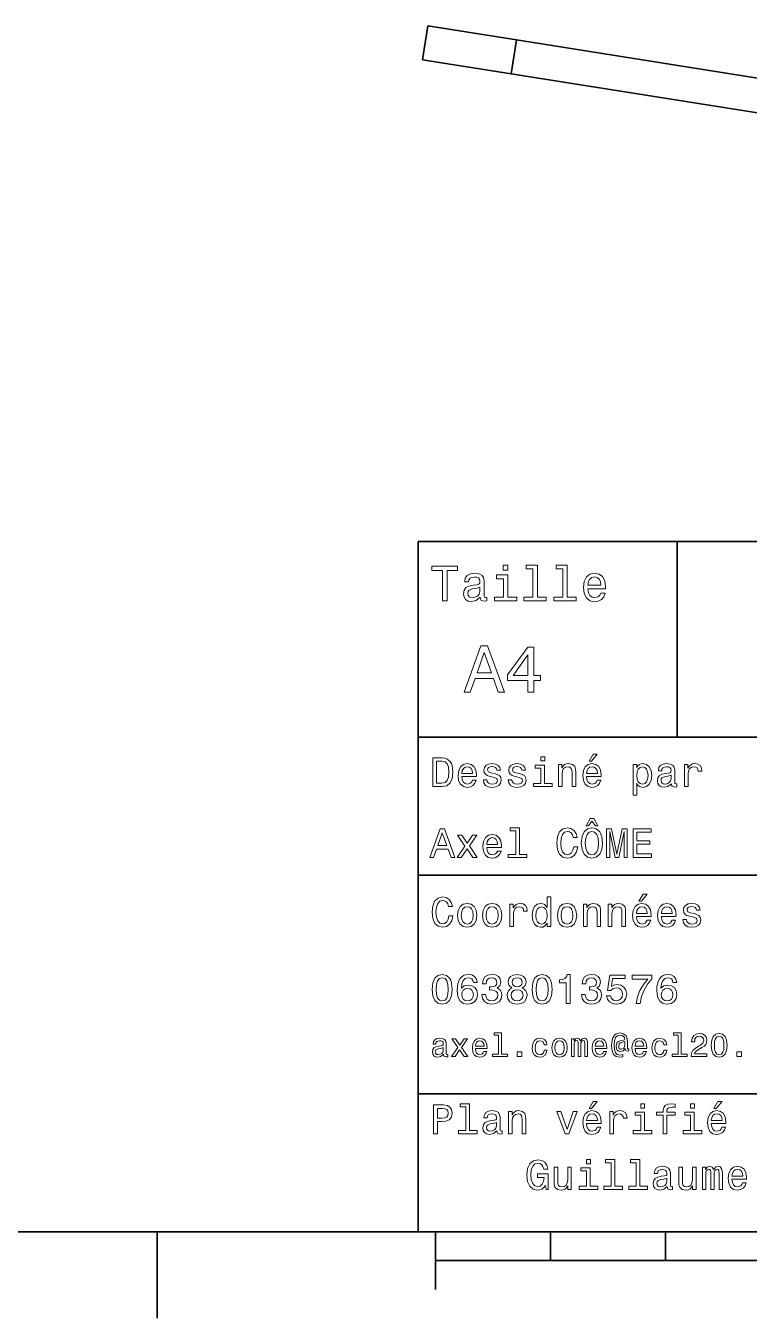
# Model space of a CAD drawing. Extents: x 0 to 297, y 0 to 210.
# Drawn here: x 62.9 to 125.8, y 2.5 to 114.8 of the extents above; entities that cross this region are included whole.
import ezdxf

# ---------------------------------------------------------------- set-up
doc = ezdxf.new("R2010")
doc.units = 0

msp = doc.modelspace()

# ---------------------------------------------------------------- linework, layer by layer
at = {"color": 7, "lineweight": 35, "ltscale": 0.075}
for p, q in [((97.839508, 114.797203), (97.370209, 111.834137)), ((105.542084, 113.577232), (105.072784, 110.614166))]:
    msp.add_line(p, q, dxfattribs=at)
at = {"color": 7, "lineweight": 35, "ltscale": 0.194965}
for p, q in [((97.839508, 114.797203), (105.542084, 113.577232)), ((97.370209, 111.834137), (105.072784, 110.614166))]:
    msp.add_line(p, q, dxfattribs=at)
at = {"color": 7, "lineweight": 35}
for p, q in [((105.542084, 113.577232), (235.55722, 92.984856)), ((105.072784, 110.614166), (235.087921, 90.02179)), ((97, 10), (97, 70)), ((97, 70), (287, 70)), ((97, 53), (162, 53)), ((97, 41), (162, 41)), ((97, 22), (162, 22)), ((10, 10), (287, 10)), ((97, 10), (287, 10)), ((98.5, 7.5), (198.5, 7.5))]:
    msp.add_line(p, q, dxfattribs=at)
at = {"color": 7, "lineweight": 35, "ltscale": 0.425}
msp.add_line((119.5, 53), (119.5, 70), dxfattribs=at)
at = {"color": 7, "lineweight": 35, "ltscale": 0.1875}
msp.add_line((74.300003, 10), (74.300003, 2.5), dxfattribs=at)
at = {"color": 7, "lineweight": 35, "ltscale": 0.125}
msp.add_line((98.5, 10), (98.5, 5), dxfattribs=at)
at = {"color": 7, "lineweight": 35, "ltscale": 0.0625}
for p, q in [((108.5, 10), (108.5, 7.5)), ((118.5, 10), (118.5, 7.5))]:
    msp.add_line(p, q, dxfattribs=at)
at = {"color": 7, "lineweight": 13}
for points in [[(99.102303, 64.837173), (99.5, 64.837173), (99.5, 67.47406), (100.407784, 67.47406), (100.407784, 67.837173), (98.190201, 67.837173), (98.190201, 67.47406), (99.102303, 67.47406)], [(104.786743, 67.940918), (104.384727, 67.940918), (104.384727, 67.508644), (104.786743, 67.508644)], [(106.969742, 67.621033), (106.969742, 65.157059), (106.187317, 65.157059), (106.187317, 64.837173), (108.128242, 64.837173), (108.128242, 65.157059), (107.350143, 65.157059), (107.350143, 67.940918), (106.373199, 67.940918), (106.373199, 67.621033)], [(109.572044, 67.621033), (109.572044, 65.157059), (108.789627, 65.157059), (108.789627, 64.837173), (110.730545, 64.837173), (110.730545, 65.157059), (109.952454, 65.157059), (109.952454, 67.940918), (108.975502, 67.940918), (108.975502, 67.621033)], [(102.387611, 65.139771), (102.387611, 65.126801), (102.409225, 64.979828), (102.47406, 64.876076), (102.746399, 64.793945), (102.958214, 64.828529), (102.958214, 65.122475), (102.867432, 65.109505), (102.746399, 65.165703), (102.724785, 65.338615), (102.724785, 66.540344), (102.672913, 66.84726), (102.521614, 67.0634), (102.257927, 67.193085), (101.886169, 67.240631), (101.523056, 67.188759), (101.255043, 67.041786), (101.086456, 66.812675), (101.030258, 66.510086), (101.030258, 66.484146), (101.371758, 66.484146), (101.402016, 66.665703), (101.497116, 66.795387), (101.65274, 66.873199), (101.873199, 66.903458), (102.085014, 66.881844), (102.236313, 66.817001), (102.327087, 66.704605), (102.357346, 66.548988), (102.340057, 66.367432), (102.270897, 66.276657), (102.097984, 66.233429), (101.773773, 66.198845), (101.402016, 66.121033), (101.138329, 65.982704), (100.982712, 65.766571), (100.935158, 65.446686), (100.978386, 65.161385), (101.112389, 64.949562), (101.328529, 64.815559), (101.626801, 64.768013), (102.028816, 64.858788)], [(104.773773, 65.157059), (104.773773, 67.080688), (103.796829, 67.080688), (103.796829, 66.756485), (104.393372, 66.756485), (104.393372, 65.157059), (103.615273, 65.157059), (103.615273, 64.837173), (105.560516, 64.837173), (105.560516, 65.157059)], [(111.750717, 65.887604), (113.272339, 65.887604), (113.276657, 66.064842), (113.207497, 66.561958), (113.017288, 66.933716), (112.714699, 67.158501), (112.312683, 67.240631), (111.919312, 67.154175), (111.616714, 66.912102), (111.422188, 66.51873), (111.353027, 66), (111.41787, 65.4683), (111.612396, 65.079247), (111.91066, 64.837173), (112.299713, 64.755043), (112.636887, 64.811234), (112.913544, 64.958214), (113.116714, 65.191643), (113.233429, 65.502876), (112.857346, 65.502876), (112.779541, 65.329971), (112.667145, 65.200287), (112.34726, 65.096542), (112.100868, 65.144089), (111.914986, 65.295387), (111.793945, 65.541786), (111.750717, 65.874634)], [(111.750717, 66.207489), (111.798271, 66.50576), (111.914986, 66.726219), (112.092216, 66.860229), (112.325653, 66.907776), (112.554756, 66.860229), (112.731987, 66.726219), (112.840057, 66.50576), (112.878967, 66.207489)], [(102.344383, 65.649857), (102.292511, 65.425072), (102.154182, 65.252159), (101.946686, 65.139771), (101.691643, 65.100861), (101.527374, 65.122475), (101.41066, 65.191643), (101.337173, 65.312675), (101.315559, 65.481262), (101.332855, 65.632561), (101.402016, 65.740631), (101.678673, 65.861671), (102.028816, 65.913544), (102.344383, 66.017288)], [(100.982712, 56.9049), (101.51297, 56.9049), (101.933716, 58.080692), (103.530258, 58.080692), (103.951012, 56.9049), (104.492798, 56.9049), (103.028816, 60.910664), (102.440926, 60.910664)], [(106.521614, 56.9049), (107.040344, 56.9049), (107.040344, 57.896255), (107.610954, 57.896255), (107.610954, 58.357349), (107.040344, 58.357349), (107.040344, 60.818443), (106.515854, 60.818443), (104.763687, 58.403458), (104.763687, 57.896255), (106.521614, 57.896255)], [(102.118156, 58.570606), (102.734871, 60.334293), (103.351585, 58.570606)], [(105.247841, 58.357349), (106.521614, 60.149857), (106.521614, 58.357349)], [(99.080688, 51.190563), (98.248558, 51.190563), (98.248558, 48.690563), (99.080688, 48.690563), (99.473343, 48.769814), (99.765129, 49.011169), (99.945244, 49.40382), (100.010086, 49.940563), (99.952446, 50.488113), (99.880402, 50.70425), (99.779541, 50.877163), (99.487755, 51.111313), (99.296829, 51.168949)], [(99.055473, 50.891571), (99.329254, 50.837536), (99.516571, 50.671829), (99.628242, 50.376442), (99.664268, 49.940563), (99.624641, 49.519093), (99.51297, 49.223705), (99.322044, 49.047192), (99.055473, 48.989555), (98.583572, 48.989555), (98.583572, 50.891571)], [(100.784584, 49.565922), (102.052597, 49.565922), (102.056198, 49.713619), (101.998558, 50.127884), (101.840057, 50.437683), (101.587898, 50.625), (101.252884, 50.693443), (100.925072, 50.621399), (100.672913, 50.41967), (100.510803, 50.091862), (100.453171, 49.659584), (100.507202, 49.216499), (100.669312, 48.892292), (100.91787, 48.690563), (101.242073, 48.62212), (101.523056, 48.668949), (101.753601, 48.791428), (101.922913, 48.98595), (102.020172, 49.245319), (101.706772, 49.245319), (101.64193, 49.101227), (101.548271, 48.993156), (101.2817, 48.9067), (101.07637, 48.946327), (100.921471, 49.072407), (100.820602, 49.27774), (100.784584, 49.555115)], [(103.623199, 49.818085), (103.317001, 49.890129), (103.090057, 49.972984), (103.014412, 50.142292), (103.036026, 50.261169), (103.111671, 50.347622), (103.234146, 50.401657), (103.41066, 50.423271), (103.579971, 50.401657), (103.713257, 50.336815), (103.799713, 50.239555), (103.835732, 50.109871), (104.145531, 50.109871), (104.145531, 50.117077), (104.091499, 50.351227), (103.943802, 50.534943), (103.713257, 50.650219), (103.41066, 50.693443), (103.104469, 50.650219), (102.881126, 50.531342), (102.740631, 50.354828), (102.697403, 50.131485), (102.729828, 49.915348), (102.830688, 49.76405), (102.996399, 49.655983), (103.237755, 49.580334), (103.590775, 49.493877), (103.806915, 49.40382), (103.864555, 49.331772), (103.886169, 49.223705), (103.853745, 49.09042), (103.767288, 48.989555), (103.626801, 48.924713), (103.439484, 48.903099), (103.241356, 48.924713), (103.09726, 49.000362), (103, 49.122841), (102.960373, 49.292149), (102.654175, 49.292149), (102.704613, 49.003963), (102.852303, 48.795029), (103.086456, 48.668949), (103.41066, 48.62212), (103.749283, 48.668949), (103.997841, 48.795029), (104.149139, 48.996758), (104.203171, 49.259727), (104.163544, 49.486671), (104.051872, 49.641571), (103.868156, 49.742435)], [(105.791786, 49.818085), (105.485588, 49.890129), (105.258644, 49.972984), (105.182999, 50.142292), (105.204613, 50.261169), (105.280258, 50.347622), (105.40274, 50.401657), (105.579254, 50.423271), (105.748558, 50.401657), (105.881844, 50.336815), (105.9683, 50.239555), (106.004326, 50.109871), (106.314117, 50.109871), (106.314117, 50.117077), (106.260086, 50.351227), (106.112396, 50.534943), (105.881844, 50.650219), (105.579254, 50.693443), (105.273056, 50.650219), (105.049713, 50.531342), (104.909225, 50.354828), (104.865997, 50.131485), (104.898415, 49.915348), (104.999283, 49.76405), (105.164986, 49.655983), (105.406342, 49.580334), (105.759369, 49.493877), (105.975502, 49.40382), (106.033142, 49.331772), (106.054756, 49.223705), (106.022339, 49.09042), (105.935883, 48.989555), (105.795387, 48.924713), (105.60807, 48.903099), (105.409943, 48.924713), (105.265854, 49.000362), (105.168587, 49.122841), (105.12896, 49.292149), (104.822769, 49.292149), (104.873199, 49.003963), (105.020897, 48.795029), (105.255043, 48.668949), (105.579254, 48.62212), (105.91787, 48.668949), (106.166428, 48.795029), (106.317726, 48.996758), (106.371758, 49.259727), (106.33213, 49.486671), (106.220459, 49.641571), (106.036743, 49.742435)], [(107.981987, 48.957134), (107.981987, 50.560158), (107.16787, 50.560158), (107.16787, 50.289986), (107.664986, 50.289986), (107.664986, 48.957134), (107.016571, 48.957134), (107.016571, 48.690563), (108.637611, 48.690563), (108.637611, 48.957134)], [(107.992798, 51.27702), (107.657784, 51.27702), (107.657784, 50.916786), (107.992798, 50.916786)], [(109.181557, 48.690563), (109.498558, 48.690563), (109.498558, 49.807278), (109.530983, 50.063042), (109.635445, 50.250362), (109.797546, 50.365635), (110.013687, 50.408863), (110.1866, 50.372841), (110.29467, 50.275578), (110.348701, 50.113472), (110.366714, 49.897335), (110.366714, 48.690563), (110.683716, 48.690563), (110.683716, 49.962177), (110.669312, 50.217941), (110.604469, 50.430477), (110.39193, 50.625), (110.060516, 50.693443), (109.876801, 50.668228), (109.721901, 50.599785), (109.588615, 50.484512), (109.484146, 50.329613), (109.484146, 50.625), (109.181557, 50.625)], [(111.627518, 49.565922), (112.895531, 49.565922), (112.899132, 49.713619), (112.841499, 50.127884), (112.682999, 50.437683), (112.430832, 50.625), (112.095825, 50.693443), (111.768013, 50.621399), (111.515854, 50.41967), (111.353745, 50.091862), (111.296112, 49.659584), (111.350143, 49.216499), (111.512245, 48.892292), (111.760803, 48.690563), (112.085014, 48.62212), (112.365997, 48.668949), (112.596542, 48.791428), (112.765854, 48.98595), (112.863113, 49.245319), (112.549713, 49.245319), (112.484871, 49.101227), (112.391212, 48.993156), (112.124641, 48.9067), (111.919312, 48.946327), (111.764412, 49.072407), (111.663544, 49.27774), (111.627518, 49.555115)], [(111.84726, 50.88797), (112.059799, 50.88797), (112.560516, 51.500362), (112.207489, 51.500362)], [(115.986313, 50.326012), (115.986313, 50.625), (115.669312, 50.625), (115.669312, 47.941284), (115.986313, 47.941284), (115.986313, 48.98595), (116.097984, 48.816643), (116.22406, 48.704971), (116.541069, 48.62212), (116.843658, 48.690563), (117.081413, 48.895893), (117.236313, 49.2201), (117.293945, 49.659584), (117.236313, 50.095463), (117.081413, 50.41967), (116.843658, 50.621399), (116.541069, 50.693443), (116.368156, 50.671829), (116.220459, 50.603386), (116.094383, 50.488113)], [(119.005043, 48.942726), (119.005043, 48.931919), (119.023056, 48.809441), (119.077087, 48.722984), (119.304031, 48.654541), (119.480545, 48.683357), (119.480545, 48.928314), (119.4049, 48.917507), (119.304031, 48.96434), (119.286026, 49.108429), (119.286026, 50.109871), (119.242798, 50.365635), (119.116714, 50.54575), (118.896973, 50.65382), (118.587173, 50.693443), (118.284584, 50.650219), (118.061241, 50.52774), (117.920746, 50.336815), (117.873917, 50.084656), (117.873917, 50.063042), (118.158501, 50.063042), (118.183716, 50.21434), (118.26297, 50.322407), (118.392654, 50.387249), (118.57637, 50.412464), (118.752884, 50.394455), (118.878967, 50.34042), (118.954613, 50.246758), (118.979828, 50.117077), (118.965416, 49.965778), (118.907784, 49.890129), (118.763687, 49.854107), (118.493515, 49.825291), (118.183716, 49.760448), (117.963974, 49.645176), (117.834297, 49.465057), (117.79467, 49.19849), (117.830688, 48.960735), (117.942368, 48.784222), (118.122482, 48.67255), (118.37104, 48.632927), (118.706055, 48.708576)], [(120.143372, 48.690563), (120.460373, 48.690563), (120.460373, 49.796471), (120.492798, 50.063042), (120.590057, 50.253963), (120.748558, 50.369236), (120.961098, 50.408863), (121.119598, 50.383648), (121.238472, 50.3116), (121.310516, 50.189121), (121.335739, 50.023415), (121.656342, 50.023415), (121.613113, 50.315205), (121.49424, 50.524136), (121.296112, 50.650219), (121.02594, 50.693443), (120.842224, 50.664627), (120.683716, 50.592579), (120.543228, 50.4701), (120.431557, 50.304398), (120.431557, 50.625), (120.143372, 50.625)], [(100.784584, 49.832493), (100.824211, 50.081055), (100.921471, 50.264771), (101.069168, 50.376442), (101.263687, 50.416069), (101.454613, 50.376442), (101.602303, 50.264771), (101.69236, 50.081055), (101.724785, 49.832493)], [(111.627518, 49.832493), (111.667145, 50.081055), (111.764412, 50.264771), (111.912102, 50.376442), (112.106628, 50.416069), (112.297546, 50.376442), (112.445244, 50.264771), (112.535301, 50.081055), (112.567726, 49.832493)], [(116.48703, 48.9067), (116.274498, 48.953533), (116.119598, 49.097622), (116.022339, 49.331772), (115.989914, 49.659584), (116.022339, 49.983791), (116.119598, 50.217941), (116.274498, 50.358429), (116.48703, 50.408863), (116.681557, 50.358429), (116.836456, 50.21434), (116.933716, 49.98019), (116.969742, 49.659584), (116.933716, 49.335377), (116.836456, 49.097622), (116.681557, 48.953533)], [(118.969025, 49.367798), (118.925797, 49.180477), (118.810516, 49.036385), (118.637611, 48.942726), (118.425072, 48.910305), (118.288185, 48.928314), (118.190926, 48.98595), (118.129684, 49.086815), (118.111671, 49.227306), (118.126083, 49.353386), (118.183716, 49.443443), (118.414268, 49.544312), (118.706055, 49.587536), (118.969025, 49.673992)], [(97.989197, 42.530979), (98.320602, 42.530979), (98.583572, 43.26585), (99.581413, 43.26585), (99.844383, 42.530979), (100.182999, 42.530979), (99.268013, 45.03458), (98.900574, 45.03458)], [(105.474785, 44.850864), (105.474785, 42.79755), (104.822769, 42.79755), (104.822769, 42.530979), (106.440201, 42.530979), (106.440201, 42.79755), (105.791786, 42.79755), (105.791786, 45.117435), (104.977669, 45.117435), (104.977669, 44.850864)], [(110.510803, 43.460373), (110.438759, 43.15778), (110.319885, 42.941643), (110.154175, 42.808357), (109.959656, 42.765129), (109.725502, 42.829971), (109.541786, 43.024494), (109.419312, 43.341499), (109.379684, 43.780979), (109.419312, 44.216858), (109.538185, 44.537464), (109.721901, 44.731987), (109.959656, 44.80043), (110.132568, 44.764408), (110.280258, 44.663544), (110.395531, 44.501442), (110.474785, 44.278099), (110.817001, 44.278099), (110.708931, 44.620316), (110.521614, 44.879681), (110.265854, 45.041786), (109.959656, 45.099422), (109.577812, 45.009365), (109.286026, 44.757202), (109.098701, 44.342937), (109.033859, 43.780979), (109.098701, 43.219021), (109.286026, 42.804756), (109.577812, 42.548992), (109.959656, 42.462536), (110.29467, 42.530979), (110.564842, 42.721901), (110.755768, 43.035301), (110.856628, 43.460373)], [(111.170029, 43.780979), (111.234871, 43.219021), (111.422188, 42.804756), (111.713974, 42.548992), (112.095825, 42.462536), (112.47406, 42.548992), (112.769455, 42.804756), (112.953171, 43.219021), (113.021614, 43.780979), (112.953171, 44.339336), (112.873917, 44.56628), (112.769455, 44.753601), (112.47406, 45.009365), (112.293945, 45.074207), (112.095825, 45.099422), (111.710373, 45.009365), (111.418587, 44.757202), (111.234871, 44.342937)], [(111.580688, 45.293949), (111.793228, 45.293949), (112.099426, 45.693802), (112.402016, 45.293949), (112.614555, 45.293949), (112.272331, 45.906338), (111.926514, 45.906338)], [(113.363831, 42.530979), (113.641212, 42.530979), (113.641212, 44.80043), (114.109512, 42.530979), (114.419312, 42.530979), (114.884003, 44.80043), (114.884003, 42.530979), (115.164986, 42.530979), (115.164986, 45.030979), (114.725502, 45.030979), (114.264404, 42.826366), (113.806915, 45.030979), (113.363831, 45.030979)], [(115.676514, 42.530979), (117.261528, 42.530979), (117.261528, 42.833572), (116.007927, 42.833572), (116.007927, 43.680115), (117.124641, 43.680115), (117.124641, 43.979107), (116.007927, 43.979107), (116.007927, 44.728386), (117.232712, 44.728386), (117.232712, 45.030979), (115.676514, 45.030979)], [(98.698845, 43.572044), (99.084297, 44.674351), (99.469742, 43.572044)], [(100.737755, 42.530979), (101.234871, 43.283859), (101.746399, 42.530979), (102.128242, 42.530979), (101.4366, 43.528816), (102.088615, 44.465416), (101.721184, 44.465416), (101.249283, 43.762966), (100.777374, 44.465416), (100.40274, 44.465416), (101.043945, 43.525215), (100.366714, 42.530979)], [(102.953171, 43.406338), (104.221184, 43.406338), (104.224785, 43.554035), (104.167145, 43.9683), (104.008644, 44.278099), (103.756485, 44.465416), (103.421471, 44.533859), (103.093658, 44.461815), (102.841499, 44.260086), (102.679398, 43.932278), (102.621758, 43.5), (102.675797, 43.056915), (102.837898, 42.732708), (103.086456, 42.530979), (103.41066, 42.462536), (103.691643, 42.509365), (103.922188, 42.631844), (104.091499, 42.826366), (104.188759, 43.085735), (103.875359, 43.085735), (103.810516, 42.941643), (103.716858, 42.833572), (103.450287, 42.747116), (103.244957, 42.786743), (103.090057, 42.912823), (102.989197, 43.118156), (102.953171, 43.395531)], [(102.953171, 43.672909), (102.992798, 43.921471), (103.090057, 44.105186), (103.237755, 44.216858), (103.432274, 44.256485), (103.623199, 44.216858), (103.770897, 44.105186), (103.860954, 43.921471), (103.893372, 43.672909)], [(111.515854, 43.780979), (111.555473, 44.216858), (111.674355, 44.537464), (111.85807, 44.731987), (112.095825, 44.80043), (112.329971, 44.731987), (112.513687, 44.533859), (112.632568, 44.213257), (112.675789, 43.780979), (112.632568, 43.3451), (112.513687, 43.024494), (112.329971, 42.829971), (112.095825, 42.765129), (111.85807, 42.829971), (111.674355, 43.024494), (111.555473, 43.341499)], [(116.184441, 38.728386), (116.396973, 38.728386), (116.897697, 39.340778), (116.54467, 39.340778)], [(99.66787, 37.460373), (99.595818, 37.15778), (99.476944, 36.941643), (99.311241, 36.808357), (99.116714, 36.765129), (98.882568, 36.829971), (98.698845, 37.024494), (98.57637, 37.341499), (98.536743, 37.780979), (98.57637, 38.216858), (98.695244, 38.537464), (98.87896, 38.731987), (99.116714, 38.80043), (99.289627, 38.764408), (99.437317, 38.663544), (99.552597, 38.501442), (99.631844, 38.278099), (99.97406, 38.278099), (99.865997, 38.620316), (99.678673, 38.879681), (99.422913, 39.041786), (99.116714, 39.099422), (98.734871, 39.009365), (98.443085, 38.757202), (98.25576, 38.342937), (98.190926, 37.780979), (98.25576, 37.219021), (98.443085, 36.804756), (98.734871, 36.548992), (99.116714, 36.462536), (99.451729, 36.530979), (99.721901, 36.721901), (99.912827, 37.035301), (100.013687, 37.460373)], [(100.413544, 37.496399), (100.471184, 37.056915), (100.636887, 36.732708), (100.899857, 36.530979), (101.252884, 36.462536), (101.602303, 36.530979), (101.865273, 36.729107), (102.030983, 37.053314), (102.092216, 37.496399), (102.030983, 37.935879), (101.865273, 38.263687), (101.602303, 38.461815), (101.252884, 38.533859), (100.899857, 38.461815), (100.636887, 38.260086), (100.471184, 37.935879)], [(100.737755, 37.5), (100.770172, 37.824207), (100.87104, 38.058357), (101.033142, 38.20245), (101.252884, 38.25288), (101.469017, 38.20245), (101.631126, 38.061958), (101.731987, 37.824207), (101.768013, 37.5), (101.731987, 37.172188), (101.631126, 36.934437), (101.469017, 36.790344), (101.252884, 36.743515), (101.033142, 36.790344), (100.87104, 36.934437), (100.770172, 37.172188)], [(102.58213, 37.496399), (102.639771, 37.056915), (102.805473, 36.732708), (103.068443, 36.530979), (103.421471, 36.462536), (103.770897, 36.530979), (104.033859, 36.729107), (104.19957, 37.053314), (104.260803, 37.496399), (104.19957, 37.935879), (104.033859, 38.263687), (103.770897, 38.461815), (103.421471, 38.533859), (103.068443, 38.461815), (102.805473, 38.260086), (102.639771, 37.935879)], [(102.906342, 37.5), (102.938759, 37.824207), (103.039627, 38.058357), (103.201729, 38.20245), (103.421471, 38.25288), (103.637611, 38.20245), (103.799713, 38.061958), (103.900574, 37.824207), (103.9366, 37.5), (103.900574, 37.172188), (103.799713, 36.934437), (103.637611, 36.790344), (103.421471, 36.743515), (103.201729, 36.790344), (103.039627, 36.934437), (102.938759, 37.172188)], [(104.963257, 36.530979), (105.280258, 36.530979), (105.280258, 37.636887), (105.312683, 37.903458), (105.409943, 38.094379), (105.568443, 38.209652), (105.780983, 38.249279), (105.939484, 38.224064), (106.058357, 38.152016), (106.130402, 38.029537), (106.155617, 37.863831), (106.476227, 37.863831), (106.432999, 38.155621), (106.314117, 38.364552), (106.115997, 38.490635), (105.845825, 38.533859), (105.662102, 38.505043), (105.503601, 38.432995), (105.363113, 38.310516), (105.251442, 38.144814), (105.251442, 38.465416), (104.963257, 38.465416)], [(108.201729, 36.829971), (108.201729, 36.530979), (108.51873, 36.530979), (108.51873, 39.117435), (108.20533, 39.117435), (108.20533, 38.170029), (107.963974, 38.443802), (107.816284, 38.508644), (107.646973, 38.533859), (107.340775, 38.461815), (107.103027, 38.260086), (106.948128, 37.935879), (106.894089, 37.5), (106.948128, 37.064121), (107.103027, 36.736309), (107.340775, 36.530979), (107.646973, 36.462536), (107.816284, 36.487751), (107.967575, 36.552593)], [(107.701012, 38.249279), (107.909943, 38.198845), (108.068443, 38.058357), (108.162102, 37.824207), (108.198128, 37.5), (108.162102, 37.172188), (108.068443, 36.938038), (107.909943, 36.793949), (107.701012, 36.747116), (107.502884, 36.793949), (107.351585, 36.938038), (107.250717, 37.175793), (107.2183, 37.5), (107.250717, 37.820606), (107.351585, 38.054756), (107.502884, 38.198845)], [(109.087898, 37.496399), (109.145531, 37.056915), (109.311241, 36.732708), (109.574203, 36.530979), (109.927231, 36.462536), (110.276657, 36.530979), (110.539627, 36.729107), (110.70533, 37.053314), (110.766571, 37.496399), (110.70533, 37.935879), (110.539627, 38.263687), (110.276657, 38.461815), (109.927231, 38.533859), (109.574203, 38.461815), (109.311241, 38.260086), (109.145531, 37.935879)], [(109.412102, 37.5), (109.444527, 37.824207), (109.545387, 38.058357), (109.707489, 38.20245), (109.927231, 38.25288), (110.143372, 38.20245), (110.305473, 38.061958), (110.406342, 37.824207), (110.44236, 37.5), (110.406342, 37.172188), (110.305473, 36.934437), (110.143372, 36.790344), (109.927231, 36.743515), (109.707489, 36.790344), (109.545387, 36.934437), (109.444527, 37.172188)], [(111.350143, 36.530979), (111.667145, 36.530979), (111.667145, 37.647694), (111.69957, 37.903458), (111.804031, 38.090778), (111.966141, 38.206051), (112.182274, 38.249279), (112.355186, 38.213257), (112.463257, 38.115993), (112.517288, 37.953888), (112.535301, 37.737751), (112.535301, 36.530979), (112.852303, 36.530979), (112.852303, 37.802593), (112.837898, 38.058357), (112.773056, 38.270893), (112.560516, 38.465416), (112.229103, 38.533859), (112.045387, 38.508644), (111.890488, 38.440201), (111.757202, 38.324928), (111.65274, 38.170029), (111.65274, 38.465416), (111.350143, 38.465416)], [(113.51873, 36.530979), (113.835732, 36.530979), (113.835732, 37.647694), (113.868156, 37.903458), (113.972626, 38.090778), (114.134727, 38.206051), (114.350861, 38.249279), (114.523773, 38.213257), (114.631844, 38.115993), (114.685883, 37.953888), (114.703888, 37.737751), (114.703888, 36.530979), (115.020889, 36.530979), (115.020889, 37.802593), (115.006485, 38.058357), (114.941643, 38.270893), (114.729111, 38.465416), (114.39769, 38.533859), (114.213974, 38.508644), (114.059082, 38.440201), (113.925789, 38.324928), (113.821327, 38.170029), (113.821327, 38.465416), (113.51873, 38.465416)], [(115.964699, 37.406338), (117.232712, 37.406338), (117.236313, 37.554035), (117.178673, 37.9683), (117.020172, 38.278099), (116.768013, 38.465416), (116.432999, 38.533859), (116.105186, 38.461815), (115.853027, 38.260086), (115.690918, 37.932278), (115.633286, 37.5), (115.687317, 37.056915), (115.849426, 36.732708), (116.097984, 36.530979), (116.422188, 36.462536), (116.703171, 36.509365), (116.933716, 36.631844), (117.103027, 36.826366), (117.200287, 37.085735), (116.886887, 37.085735), (116.822044, 36.941643), (116.728386, 36.833572), (116.461815, 36.747116), (116.256485, 36.786743), (116.101585, 36.912823), (116.000717, 37.118156), (115.964699, 37.395531)], [(115.964699, 37.672909), (116.004318, 37.921471), (116.101585, 38.105186), (116.249283, 38.216858), (116.443802, 38.256485), (116.634727, 38.216858), (116.782425, 38.105186), (116.872482, 37.921471), (116.9049, 37.672909)], [(118.133286, 37.406338), (119.401299, 37.406338), (119.4049, 37.554035), (119.34726, 37.9683), (119.188766, 38.278099), (118.9366, 38.465416), (118.601585, 38.533859), (118.273773, 38.461815), (118.021614, 38.260086), (117.859512, 37.932278), (117.801872, 37.5), (117.855911, 37.056915), (118.018013, 36.732708), (118.266571, 36.530979), (118.590775, 36.462536), (118.871758, 36.509365), (119.10231, 36.631844), (119.271614, 36.826366), (119.368881, 37.085735), (119.055481, 37.085735), (118.990631, 36.941643), (118.896973, 36.833572), (118.630402, 36.747116), (118.425072, 36.786743), (118.270172, 36.912823), (118.169312, 37.118156), (118.133286, 37.395531)], [(118.133286, 37.672909), (118.172913, 37.921471), (118.270172, 38.105186), (118.41787, 38.216858), (118.612396, 38.256485), (118.803314, 38.216858), (118.951012, 38.105186), (119.041069, 37.921471), (119.073486, 37.672909)], [(120.971901, 37.658501), (120.66571, 37.730545), (120.438766, 37.8134), (120.363113, 37.982708), (120.384727, 38.101585), (120.460373, 38.188038), (120.582855, 38.242073), (120.759369, 38.263687), (120.92868, 38.242073), (121.061966, 38.177231), (121.148415, 38.079971), (121.184441, 37.950287), (121.49424, 37.950287), (121.49424, 37.957493), (121.440201, 38.191643), (121.292511, 38.375359), (121.061966, 38.490635), (120.759369, 38.533859), (120.453171, 38.490635), (120.229828, 38.371758), (120.08934, 38.195244), (120.046112, 37.971901), (120.078529, 37.755764), (120.179398, 37.604465), (120.3451, 37.496399), (120.586456, 37.42075), (120.939484, 37.334293), (121.155624, 37.244236), (121.213257, 37.172188), (121.234871, 37.064121), (121.202454, 36.930836), (121.115997, 36.829971), (120.97551, 36.765129), (120.788185, 36.743515), (120.590057, 36.765129), (120.445969, 36.840778), (120.348709, 36.963257), (120.309082, 37.132565), (120.002884, 37.132565), (120.053314, 36.844379), (120.201012, 36.635445), (120.435158, 36.509365), (120.759369, 36.462536), (121.097984, 36.509365), (121.346542, 36.635445), (121.497841, 36.837173), (121.551872, 37.100143), (121.512253, 37.327087), (121.400574, 37.481987), (121.216858, 37.582851)], [(98.216141, 31.071325), (98.270172, 30.505762), (98.439484, 30.102304), (98.709656, 29.857347), (99.084297, 29.778097), (99.45533, 29.857347), (99.725502, 30.102304), (99.891212, 30.505762), (99.948845, 31.071325), (99.891212, 31.633286), (99.822769, 31.856628), (99.725502, 32.040344), (99.45533, 32.285301), (99.084297, 32.368156), (98.709656, 32.285301), (98.439484, 32.036743), (98.270172, 31.633286)], [(98.561958, 31.071325), (98.590775, 31.507204), (98.680832, 31.820604), (98.842941, 32.004322), (99.084297, 32.069164), (99.322044, 32.004322), (99.484146, 31.820604), (99.574211, 31.507204), (99.603027, 31.071325), (99.574211, 30.631844), (99.484146, 30.318443), (99.322044, 30.134726), (99.084297, 30.073486), (98.842941, 30.134726), (98.680832, 30.318443), (98.590775, 30.631844)], [(102.117432, 31.676512), (102.048988, 31.9683), (101.890488, 32.184437), (101.645531, 32.321323), (101.328529, 32.368156), (101.115997, 32.342937), (100.932274, 32.274494), (100.770172, 32.162823), (100.633286, 32.004322), (100.525215, 31.806194), (100.445969, 31.56484), (100.395531, 31.280258), (100.381126, 30.959654), (100.438759, 30.448126), (100.615273, 30.077089), (100.899857, 29.853746), (101.288902, 29.778097), (101.638329, 29.842939), (101.9049, 30.012247), (102.077812, 30.278818), (102.139046, 30.617435), (102.077812, 30.959654), (101.912102, 31.222622), (101.656342, 31.388329), (101.33934, 31.445965), (100.997116, 31.373919), (100.741356, 31.168587), (100.795387, 31.56484), (100.91066, 31.849422), (101.087173, 32.01873), (101.33213, 32.076366), (101.512245, 32.04755), (101.649132, 31.971901), (101.739197, 31.845821), (101.786026, 31.676512)], [(102.513687, 30.635447), (102.513687, 30.610229), (102.571327, 30.264408), (102.740631, 30.005043), (103.007202, 29.839336), (103.360229, 29.778097), (103.734871, 29.839336), (104.015854, 29.997837), (104.195969, 30.25), (104.260803, 30.574207), (104.231987, 30.786743), (104.15274, 30.959654), (104.023056, 31.092939), (103.850143, 31.190201), (104.084297, 31.384726), (104.167145, 31.694523), (104.113113, 31.975504), (103.958214, 32.188038), (103.706055, 32.321323), (103.360229, 32.368156), (103.036026, 32.310516), (102.78746, 32.152016), (102.625359, 31.899855), (102.571327, 31.56484), (102.571327, 31.539625), (102.89193, 31.539625), (102.920746, 31.770172), (103.014412, 31.935879), (103.165703, 32.036743), (103.378242, 32.072765), (103.565559, 32.043949), (103.702454, 31.9683), (103.785301, 31.845821), (103.817726, 31.680115), (103.785301, 31.503601), (103.698845, 31.384726), (103.547554, 31.312679), (103.342216, 31.291065), (103.201729, 31.294668), (103.201729, 31.010086), (103.378242, 31.01729), (103.605186, 30.984869), (103.774498, 30.898415), (103.875359, 30.757925), (103.911385, 30.574207), (103.871758, 30.365273), (103.767288, 30.210375), (103.601585, 30.113111), (103.381844, 30.08069), (103.1549, 30.116714), (102.989197, 30.224783), (102.884727, 30.397694), (102.8451, 30.635447)], [(105.143372, 31.197405), (104.959656, 31.09654), (104.833572, 30.956051), (104.754326, 30.779539), (104.729111, 30.567001), (104.786743, 30.246397), (104.952454, 29.997837), (105.222626, 29.839336), (105.590057, 29.778097), (105.953888, 29.839336), (106.22406, 29.997837), (106.389771, 30.246397), (106.451012, 30.567001), (106.422188, 30.779539), (106.346542, 30.956051), (106.216858, 31.09654), (106.036743, 31.197405), (106.180832, 31.283861), (106.2817, 31.402737), (106.342941, 31.546829), (106.364555, 31.723343), (106.306915, 31.979107), (106.155617, 32.184437), (105.91066, 32.317722), (105.590057, 32.368156), (105.265854, 32.317722), (105.020897, 32.184437), (104.865997, 31.979107), (104.811958, 31.723343), (104.829971, 31.546829), (104.891212, 31.402737)], [(105.154182, 31.694523), (105.182999, 31.853025), (105.269455, 31.975504), (105.406342, 32.051151), (105.590057, 32.079971), (105.770172, 32.051151), (105.907059, 31.975504), (105.993515, 31.853025), (106.02594, 31.694523), (105.993515, 31.532419), (105.907059, 31.40634), (105.770172, 31.323486), (105.590057, 31.298271), (105.406342, 31.327089), (105.269455, 31.40634), (105.182999, 31.532419)], [(106.890488, 31.071325), (106.944527, 30.505762), (107.113831, 30.102304), (107.384003, 29.857347), (107.758644, 29.778097), (108.129684, 29.857347), (108.399857, 30.102304), (108.565559, 30.505762), (108.623199, 31.071325), (108.565559, 31.633286), (108.497116, 31.856628), (108.399857, 32.040344), (108.129684, 32.285301), (107.758644, 32.368156), (107.384003, 32.285301), (107.113831, 32.036743), (106.944527, 31.633286)], [(107.236313, 31.071325), (107.265129, 31.507204), (107.355186, 31.820604), (107.517288, 32.004322), (107.758644, 32.069164), (107.996399, 32.004322), (108.158501, 31.820604), (108.248558, 31.507204), (108.277374, 31.071325), (108.248558, 30.631844), (108.158501, 30.318443), (107.996399, 30.134726), (107.758644, 30.073486), (107.517288, 30.134726), (107.355186, 30.318443), (107.265129, 30.631844)], [(109.862389, 29.850143), (110.190201, 29.850143), (110.190201, 32.368156), (109.945244, 32.368156), (109.880402, 32.148415), (109.750717, 32.000721), (109.552597, 31.914265), (109.278816, 31.885447), (109.278816, 31.629683), (109.862389, 31.629683)], [(111.188042, 30.635447), (111.188042, 30.610229), (111.245674, 30.264408), (111.414986, 30.005043), (111.681557, 29.839336), (112.034584, 29.778097), (112.409225, 29.839336), (112.690201, 29.997837), (112.870316, 30.25), (112.935158, 30.574207), (112.906342, 30.786743), (112.827087, 30.959654), (112.697403, 31.092939), (112.524498, 31.190201), (112.758644, 31.384726), (112.841499, 31.694523), (112.78746, 31.975504), (112.632568, 32.188038), (112.380402, 32.321323), (112.034584, 32.368156), (111.710373, 32.310516), (111.461815, 32.152016), (111.299713, 31.899855), (111.245674, 31.56484), (111.245674, 31.539625), (111.566284, 31.539625), (111.5951, 31.770172), (111.688759, 31.935879), (111.840057, 32.036743), (112.052597, 32.072765), (112.239914, 32.043949), (112.376801, 31.9683), (112.459656, 31.845821), (112.492073, 31.680115), (112.459656, 31.503601), (112.373199, 31.384726), (112.221901, 31.312679), (112.016571, 31.291065), (111.876083, 31.294668), (111.876083, 31.010086), (112.052597, 31.01729), (112.279541, 30.984869), (112.448845, 30.898415), (112.549713, 30.757925), (112.585732, 30.574207), (112.546112, 30.365273), (112.441643, 30.210375), (112.27594, 30.113111), (112.056198, 30.08069), (111.829254, 30.116714), (111.663544, 30.224783), (111.559074, 30.397694), (111.519455, 30.635447)], [(113.371033, 30.502161), (113.450287, 30.206772), (113.626801, 29.976225), (113.886169, 29.832132), (114.217575, 29.778097), (114.581413, 29.842939), (114.865997, 30.019451), (115.046112, 30.300432), (115.114555, 30.660662), (115.053314, 30.995676), (114.880402, 31.258644), (114.610229, 31.427954), (114.260803, 31.489193), (113.990631, 31.445965), (113.7817, 31.327089), (113.882568, 32.000721), (114.977661, 32.000721), (114.977661, 32.296108), (113.641212, 32.296108), (113.443085, 30.970461), (113.73127, 30.970461), (113.940201, 31.139769), (114.206772, 31.201008), (114.437317, 31.161383), (114.613831, 31.046108), (114.725502, 30.869596), (114.765129, 30.642651), (114.725502, 30.415705), (114.610229, 30.239193), (114.433716, 30.127522), (114.206772, 30.087896), (114.015854, 30.113111), (113.868156, 30.195965), (113.760086, 30.325647), (113.706055, 30.502161)], [(115.932281, 29.850143), (116.296112, 29.850143), (116.414986, 30.444523), (116.623917, 30.999279), (116.919312, 31.514408), (117.304756, 31.997118), (117.304756, 32.296108), (115.590057, 32.296108), (115.590057, 31.9683), (116.958939, 31.9683), (116.562683, 31.481987), (116.263687, 30.974062), (116.054756, 30.433718)], [(119.466141, 31.676512), (119.397697, 31.9683), (119.239197, 32.184437), (118.99424, 32.321323), (118.677231, 32.368156), (118.464699, 32.342937), (118.280983, 32.274494), (118.118881, 32.162823), (117.981987, 32.004322), (117.873917, 31.806194), (117.79467, 31.56484), (117.74424, 31.280258), (117.729828, 30.959654), (117.78746, 30.448126), (117.963974, 30.077089), (118.248558, 29.853746), (118.637611, 29.778097), (118.98703, 29.842939), (119.253601, 30.012247), (119.426514, 30.278818), (119.487755, 30.617435), (119.426514, 30.959654), (119.260803, 31.222622), (119.005043, 31.388329), (118.688042, 31.445965), (118.345825, 31.373919), (118.090057, 31.168587), (118.144089, 31.56484), (118.259369, 31.849422), (118.435883, 32.01873), (118.680832, 32.076366), (118.860954, 32.04755), (118.997841, 31.971901), (119.087898, 31.845821), (119.134727, 31.676512)], [(101.789627, 30.613832), (101.75, 30.386887), (101.649132, 30.213976), (101.48703, 30.098703), (101.285301, 30.062679), (101.072769, 30.098703), (100.91066, 30.210375), (100.806198, 30.383286), (100.773773, 30.610229), (100.809799, 30.833572), (100.91066, 31.002882), (101.07637, 31.11095), (101.299713, 31.150576), (101.49424, 31.11095), (101.649132, 31.006483), (101.75, 30.837175)], [(105.074928, 30.574207), (105.107346, 30.765129), (105.211815, 30.909222), (105.373917, 31.002882), (105.590057, 31.035301), (105.802597, 31.002882), (105.964699, 30.909222), (106.069168, 30.765129), (106.105186, 30.574207), (106.069168, 30.368876), (105.964699, 30.213976), (105.802597, 30.113111), (105.590057, 30.08069), (105.373917, 30.113111), (105.211815, 30.213976), (105.107346, 30.368876)], [(119.138329, 30.613832), (119.098701, 30.386887), (118.997841, 30.213976), (118.835739, 30.098703), (118.634003, 30.062679), (118.421471, 30.098703), (118.259369, 30.210375), (118.1549, 30.383286), (118.122482, 30.610229), (118.158501, 30.833572), (118.259369, 31.002882), (118.425072, 31.11095), (118.648415, 31.150576), (118.842941, 31.11095), (118.997841, 31.006483), (119.098701, 30.837175)], [(103.979828, 27.080692), (103.979828, 25.438042), (103.458214, 25.438042), (103.458214, 25.224785), (104.752159, 25.224785), (104.752159, 25.438042), (104.233429, 25.438042), (104.233429, 27.293949), (103.58213, 27.293949), (103.58213, 27.080692)], [(115.299713, 25.734871), (115.299713, 25.902018), (115.253601, 25.893373), (115.198845, 25.913546), (115.181557, 25.974064), (115.181557, 26.446688), (115.158501, 26.780981), (115.066284, 27.02882), (114.850143, 27.213257), (114.547546, 27.279539), (114.371758, 27.262249), (114.221901, 27.210375), (114.092216, 27.12392), (113.988472, 27.002882), (113.907776, 26.850145), (113.850143, 26.662825), (113.815559, 26.438042), (113.804031, 26.184439), (113.844376, 25.737753), (113.97406, 25.42075), (114.190201, 25.230549), (114.498558, 25.170031), (114.780975, 25.216139), (114.780975, 25.406342), (114.533142, 25.360231), (114.293945, 25.409224), (114.135445, 25.567724), (114.048988, 25.835735), (114.023056, 26.224785), (114.051872, 26.605188), (114.149857, 26.876081), (114.308357, 27.040346), (114.538902, 27.095102), (114.714699, 27.063402), (114.844376, 26.988474), (114.925072, 26.876081), (114.953888, 26.746399), (114.922188, 26.682999), (114.835732, 26.654179), (114.553314, 26.610952), (114.39769, 26.547552), (114.285301, 26.449568), (114.219017, 26.314121), (114.198845, 26.135448), (114.224785, 25.942364), (114.296829, 25.798271), (114.414986, 25.708935), (114.570602, 25.680117), (114.798271, 25.740635), (114.991356, 25.930836), (114.991356, 25.913546), (115.03746, 25.760807), (115.195969, 25.714699)], [(119.593658, 27.080692), (119.593658, 25.438042), (119.072044, 25.438042), (119.072044, 25.224785), (120.365997, 25.224785), (120.365997, 25.438042), (119.84726, 25.438042), (119.84726, 27.293949), (119.195969, 27.293949), (119.195969, 27.080692)], [(120.717575, 25.224785), (122.092216, 25.224785), (122.092216, 25.472624), (121.005768, 25.472624), (121.066284, 25.60807), (121.170029, 25.720463), (121.489914, 25.925074), (121.659943, 26.011528), (121.850143, 26.135448), (121.985588, 26.279539), (122.0634, 26.449568), (122.092216, 26.642653), (122.043228, 26.884727), (121.907784, 27.074928), (121.700287, 27.195967), (121.432274, 27.239193), (121.155624, 27.190203), (120.945244, 27.054756), (120.809799, 26.838617), (120.763687, 26.553314), (120.763687, 26.51297), (121.02594, 26.51297), (121.02594, 26.536024), (121.051872, 26.731989), (121.129684, 26.876081), (121.253601, 26.9683), (121.41787, 27), (121.585014, 26.971182), (121.708931, 26.899136), (121.789627, 26.786745), (121.818443, 26.645535), (121.798271, 26.51297), (121.743515, 26.400578), (121.651299, 26.302595), (121.524498, 26.216139), (121.354469, 26.12392), (121.072044, 25.945246), (120.873199, 25.755045), (120.755043, 25.524496), (120.717575, 25.233431)], [(122.461098, 26.201731), (122.504326, 25.749281), (122.639771, 25.426514), (122.855911, 25.230549), (123.155624, 25.167149), (123.452454, 25.230549), (123.668587, 25.426514), (123.801155, 25.749281), (123.84726, 26.201731), (123.801155, 26.651299), (123.746399, 26.829971), (123.668587, 26.976946), (123.452454, 27.172913), (123.155624, 27.239193), (122.855911, 27.172913), (122.639771, 26.974064), (122.504326, 26.651299)], [(122.737755, 26.201731), (122.760803, 26.550434), (122.832855, 26.801153), (122.96254, 26.948128), (123.155624, 27), (123.345825, 26.948128), (123.47551, 26.801153), (123.547546, 26.550434), (123.570602, 26.201731), (123.547546, 25.850145), (123.47551, 25.599424), (123.345825, 25.45245), (123.155624, 25.40346), (122.96254, 25.45245), (122.832855, 25.599424), (122.760803, 25.850145)], [(99.190201, 25.426514), (99.190201, 25.417868), (99.204613, 25.319885), (99.247841, 25.250721), (99.429398, 25.195967), (99.570602, 25.219021), (99.570602, 25.414986), (99.510086, 25.406342), (99.429398, 25.443806), (99.414986, 25.559078), (99.414986, 26.360231), (99.380402, 26.564842), (99.279541, 26.708935), (99.103745, 26.795389), (98.855911, 26.827091), (98.613831, 26.792507), (98.435158, 26.694525), (98.322769, 26.541788), (98.285301, 26.340059), (98.285301, 26.322767), (98.51297, 26.322767), (98.533142, 26.443806), (98.596542, 26.53026), (98.700287, 26.582134), (98.84726, 26.602306), (98.988472, 26.587896), (99.08934, 26.54467), (99.149857, 26.469742), (99.170029, 26.365995), (99.158501, 26.244957), (99.112389, 26.184439), (98.997116, 26.155621), (98.780983, 26.132566), (98.533142, 26.080692), (98.357346, 25.988474), (98.253601, 25.844381), (98.221901, 25.631124), (98.250717, 25.440924), (98.340057, 25.299713), (98.484146, 25.210375), (98.682999, 25.178675), (98.951012, 25.239195)], [(99.161385, 25.766571), (99.126801, 25.616716), (99.034584, 25.501442), (98.896255, 25.426514), (98.726227, 25.400578), (98.616714, 25.414986), (98.538902, 25.461096), (98.489914, 25.541788), (98.475502, 25.654181), (98.48703, 25.755045), (98.533142, 25.827091), (98.717583, 25.907782), (98.951012, 25.942364), (99.161385, 26.011528)], [(100.190201, 25.224785), (100.587898, 25.827091), (100.997116, 25.224785), (101.302597, 25.224785), (100.749283, 26.023056), (101.270897, 26.772335), (100.976944, 26.772335), (100.599426, 26.210375), (100.221901, 26.772335), (99.922188, 26.772335), (100.435158, 26.020174), (99.893372, 25.224785)], [(101.96254, 25.925074), (102.976944, 25.925074), (102.979828, 26.043228), (102.933716, 26.374641), (102.806915, 26.622478), (102.605186, 26.772335), (102.337173, 26.827091), (102.074928, 26.769453), (101.873199, 26.60807), (101.743515, 26.345821), (101.697403, 26), (101.740631, 25.645535), (101.870316, 25.386168), (102.069168, 25.224785), (102.328529, 25.170031), (102.553314, 25.207495), (102.737755, 25.305477), (102.873199, 25.461096), (102.951012, 25.668589), (102.700287, 25.668589), (102.648415, 25.553314), (102.573486, 25.46686), (102.360229, 25.397696), (102.195969, 25.429396), (102.072044, 25.53026), (101.991356, 25.694525), (101.96254, 25.916428)], [(101.96254, 26.138329), (101.99424, 26.337177), (102.072044, 26.48415), (102.190201, 26.573488), (102.345825, 26.605188), (102.498558, 26.573488), (102.616714, 26.48415), (102.688759, 26.337177), (102.714699, 26.138329)], [(107.930832, 26.259367), (108.181557, 26.259367), (108.129684, 26.489914), (108.005768, 26.671471), (107.812683, 26.783863), (107.561958, 26.827091), (107.285301, 26.769453), (107.074928, 26.60807), (106.94236, 26.345821), (106.896255, 25.994238), (106.939484, 25.645535), (107.069168, 25.386168), (107.273773, 25.224785), (107.553314, 25.170031), (107.801155, 25.213257), (107.994232, 25.334295), (108.126801, 25.524496), (108.184441, 25.778099), (107.94236, 25.778099), (107.899139, 25.616716), (107.818443, 25.495678), (107.703171, 25.42075), (107.561958, 25.397696), (107.386169, 25.43516), (107.259369, 25.550434), (107.181557, 25.737753), (107.155617, 26.002882), (107.181557, 26.262249), (107.262245, 26.449568), (107.39193, 26.564842), (107.561958, 26.605188), (107.711815, 26.579252), (107.824203, 26.51297), (107.899139, 26.40346)], [(108.605186, 25.99712), (108.651299, 25.645535), (108.783859, 25.386168), (108.994232, 25.224785), (109.276657, 25.170031), (109.556198, 25.224785), (109.766571, 25.383286), (109.899139, 25.642653), (109.948128, 25.99712), (109.899139, 26.348703), (109.766571, 26.610952), (109.556198, 26.769453), (109.276657, 26.827091), (108.994232, 26.769453), (108.783859, 26.60807), (108.651299, 26.348703)], [(108.864555, 26), (108.890488, 26.259367), (108.971184, 26.446688), (109.100861, 26.56196), (109.276657, 26.602306), (109.44957, 26.56196), (109.579254, 26.449568), (109.659943, 26.259367), (109.688759, 26), (109.659943, 25.737753), (109.579254, 25.547552), (109.44957, 25.432278), (109.276657, 25.394814), (109.100861, 25.432278), (108.971184, 25.547552), (108.890488, 25.737753)], [(110.314117, 25.224785), (110.547546, 25.224785), (110.547546, 26.259367), (110.561958, 26.414986), (110.605186, 26.527378), (110.671471, 26.59366), (110.757927, 26.619598), (110.827087, 26.596542), (110.873199, 26.538906), (110.896255, 26.440924), (110.9049, 26.311241), (110.9049, 25.224785), (111.123917, 25.224785), (111.123917, 26.259367), (111.138329, 26.412106), (111.181557, 26.524496), (111.250717, 26.59366), (111.337173, 26.619598), (111.406342, 26.596542), (111.452446, 26.538906), (111.48127, 26.311241), (111.48127, 25.224785), (111.714699, 25.224785), (111.714699, 26.293949), (111.700287, 26.515852), (111.654175, 26.685881), (111.561958, 26.789627), (111.412102, 26.827091), (111.236313, 26.769453), (111.100861, 26.602306), (110.994232, 26.766571), (110.815559, 26.827091), (110.651299, 26.769453), (110.538902, 26.60807), (110.538902, 26.772335), (110.314117, 26.772335)], [(112.371758, 25.925074), (113.386169, 25.925074), (113.389046, 26.043228), (113.342941, 26.374641), (113.216141, 26.622478), (113.014404, 26.772335), (112.746399, 26.827091), (112.484146, 26.769453), (112.282417, 26.60807), (112.15274, 26.345821), (112.106628, 26), (112.149857, 25.645535), (112.279541, 25.386168), (112.478386, 25.224785), (112.737747, 25.170031), (112.962532, 25.207495), (113.146973, 25.305477), (113.282417, 25.461096), (113.360229, 25.668589), (113.109512, 25.668589), (113.057632, 25.553314), (112.982712, 25.46686), (112.769455, 25.397696), (112.605186, 25.429396), (112.48127, 25.53026), (112.400574, 25.694525), (112.371758, 25.916428)], [(112.371758, 26.138329), (112.403458, 26.337177), (112.48127, 26.48415), (112.599426, 26.573488), (112.755043, 26.605188), (112.907776, 26.573488), (113.025932, 26.48415), (113.097984, 26.337177), (113.123917, 26.138329)], [(114.965416, 26.279539), (114.9366, 26.100866), (114.864548, 25.974064), (114.755043, 25.896255), (114.625359, 25.873199), (114.536026, 25.887609), (114.472626, 25.939482), (114.432274, 26.025938), (114.420746, 26.146975), (114.469742, 26.345821), (114.636887, 26.449568), (114.965416, 26.53026)], [(115.841499, 25.925074), (116.855904, 25.925074), (116.858788, 26.043228), (116.812683, 26.374641), (116.685875, 26.622478), (116.484146, 26.772335), (116.216141, 26.827091), (115.953888, 26.769453), (115.752159, 26.60807), (115.622475, 26.345821), (115.57637, 26), (115.619598, 25.645535), (115.749275, 25.386168), (115.948128, 25.224785), (116.207489, 25.170031), (116.432274, 25.207495), (116.616714, 25.305477), (116.752159, 25.461096), (116.829971, 25.668589), (116.579247, 25.668589), (116.527374, 25.553314), (116.452446, 25.46686), (116.239189, 25.397696), (116.074928, 25.429396), (115.951004, 25.53026), (115.870316, 25.694525), (115.841499, 25.916428)], [(115.841499, 26.138329), (115.873199, 26.337177), (115.951004, 26.48415), (116.06916, 26.573488), (116.224785, 26.605188), (116.377518, 26.573488), (116.495674, 26.48415), (116.567719, 26.337177), (116.593658, 26.138329)], [(118.340057, 26.259367), (118.590775, 26.259367), (118.538902, 26.489914), (118.414986, 26.671471), (118.221901, 26.783863), (117.971176, 26.827091), (117.694519, 26.769453), (117.484146, 26.60807), (117.351585, 26.345821), (117.305473, 25.994238), (117.348701, 25.645535), (117.478386, 25.386168), (117.682999, 25.224785), (117.962532, 25.170031), (118.210373, 25.213257), (118.403458, 25.334295), (118.536026, 25.524496), (118.593658, 25.778099), (118.351585, 25.778099), (118.308357, 25.616716), (118.227661, 25.495678), (118.112389, 25.42075), (117.971176, 25.397696), (117.795387, 25.43516), (117.668587, 25.550434), (117.590775, 25.737753), (117.564842, 26.002882), (117.590775, 26.262249), (117.671471, 26.449568), (117.801147, 26.564842), (117.971176, 26.605188), (118.121033, 26.579252), (118.233429, 26.51297), (118.308357, 26.40346)], [(105.60807, 25.224785), (106.005768, 25.224785), (106.005768, 25.654181), (105.60807, 25.654181)], [(124.691643, 25.224785), (125.08934, 25.224785), (125.08934, 25.654181), (124.691643, 25.654181)], [(111.84726, 20.728386), (112.059799, 20.728386), (112.560516, 21.340778), (112.207489, 21.340778)], [(122.690201, 20.728386), (122.90274, 20.728386), (123.403458, 21.340778), (123.05043, 21.340778)], [(98.324211, 18.530979), (98.655617, 18.530979), (98.655617, 19.586454), (99.023056, 19.586454), (99.394089, 19.604465), (99.689484, 19.730547), (99.880402, 19.975504), (99.945244, 20.310518), (99.894814, 20.620316), (99.750717, 20.847261), (99.51297, 20.98415), (99.188759, 21.030979), (98.324211, 21.030979)], [(99.098701, 20.724783), (99.314842, 20.703169), (99.473343, 20.634726), (99.567001, 20.508644), (99.599426, 20.310518), (99.5634, 20.101583), (99.466141, 19.975504), (99.30043, 19.910662), (99.073486, 19.892651), (98.655617, 19.892651), (98.655617, 20.724783)], [(101.137611, 20.850864), (101.137611, 18.79755), (100.485588, 18.79755), (100.485588, 18.530979), (102.103027, 18.530979), (102.103027, 18.79755), (101.454613, 18.79755), (101.454613, 21.117435), (100.640488, 21.117435), (100.640488, 20.850864)], [(103.824928, 18.78314), (103.824928, 18.772333), (103.842941, 18.649855), (103.896973, 18.5634), (104.123917, 18.494957), (104.30043, 18.523775), (104.30043, 18.768732), (104.224785, 18.757925), (104.123917, 18.804754), (104.105911, 18.948847), (104.105911, 19.950287), (104.062683, 20.206051), (103.9366, 20.386166), (103.716858, 20.494236), (103.407059, 20.533861), (103.104469, 20.490633), (102.881126, 20.368155), (102.740631, 20.177233), (102.693802, 19.925072), (102.693802, 19.903458), (102.978386, 19.903458), (103.003601, 20.054754), (103.082855, 20.162823), (103.21254, 20.227665), (103.396255, 20.252882), (103.572769, 20.234869), (103.698845, 20.180836), (103.774498, 20.087175), (103.799713, 19.957493), (103.785301, 19.806194), (103.727669, 19.730547), (103.583572, 19.694523), (103.3134, 19.665705), (103.003601, 19.600864), (102.783859, 19.48559), (102.654175, 19.305475), (102.614555, 19.038904), (102.650574, 18.801151), (102.762245, 18.62464), (102.94236, 18.512968), (103.190926, 18.473343), (103.52594, 18.54899)], [(104.844383, 18.530979), (105.161385, 18.530979), (105.161385, 19.647694), (105.193802, 19.903458), (105.298271, 20.090778), (105.460373, 20.206051), (105.676514, 20.249279), (105.849426, 20.213255), (105.957497, 20.115993), (106.011528, 19.95389), (106.029541, 19.737751), (106.029541, 18.530979), (106.346542, 18.530979), (106.346542, 19.802593), (106.33213, 20.058357), (106.267288, 20.270893), (106.054756, 20.465418), (105.723343, 20.533861), (105.539627, 20.508644), (105.384727, 20.440201), (105.251442, 20.324926), (105.146973, 20.170029), (105.146973, 20.465418), (104.844383, 20.465418)], [(109.761528, 18.530979), (110.096542, 18.530979), (110.802597, 20.465418), (110.474785, 20.465418), (109.930832, 18.905619), (109.376083, 20.465418), (109.04467, 20.465418)], [(111.627518, 19.40634), (112.895531, 19.40634), (112.899132, 19.554033), (112.841499, 19.9683), (112.682999, 20.278097), (112.430832, 20.465418), (112.095825, 20.533861), (111.768013, 20.461815), (111.515854, 20.260086), (111.353745, 19.932276), (111.296112, 19.5), (111.350143, 19.056915), (111.512245, 18.732708), (111.760803, 18.530979), (112.085014, 18.462536), (112.365997, 18.509365), (112.596542, 18.631844), (112.765854, 18.826368), (112.863113, 19.085733), (112.549713, 19.085733), (112.484871, 18.941643), (112.391212, 18.833572), (112.124641, 18.747118), (111.919312, 18.786743), (111.764412, 18.912823), (111.663544, 19.118155), (111.627518, 19.395533)], [(111.627518, 19.672911), (111.667145, 19.921469), (111.764412, 20.105186), (111.912102, 20.216858), (112.106628, 20.256483), (112.297546, 20.216858), (112.445244, 20.105186), (112.535301, 19.921469), (112.567726, 19.672911)], [(113.637604, 18.530979), (113.954613, 18.530979), (113.954613, 19.636887), (113.98703, 19.903458), (114.08429, 20.094379), (114.242798, 20.209654), (114.45533, 20.249279), (114.613831, 20.224062), (114.732712, 20.152016), (114.804756, 20.029537), (114.829971, 19.863832), (115.150574, 19.863832), (115.107346, 20.155619), (114.988472, 20.364553), (114.790344, 20.490633), (114.520172, 20.533861), (114.336456, 20.505043), (114.177956, 20.432997), (114.03746, 20.310518), (113.925789, 20.144812), (113.925789, 20.465418), (113.637604, 20.465418)], [(116.656342, 18.79755), (116.656342, 20.400576), (115.842216, 20.400576), (115.842216, 20.130404), (116.33934, 20.130404), (116.33934, 18.79755), (115.690918, 18.79755), (115.690918, 18.530979), (117.311958, 18.530979), (117.311958, 18.79755)], [(116.667145, 21.117435), (116.33213, 21.117435), (116.33213, 20.757204), (116.667145, 20.757204)], [(118.295387, 20.130404), (118.295387, 18.530979), (118.612396, 18.530979), (118.612396, 20.130404), (119.332855, 20.130404), (119.332855, 20.400576), (118.612396, 20.400576), (118.612396, 20.519451), (118.637611, 20.663544), (118.720459, 20.760807), (118.860954, 20.818443), (119.062683, 20.840057), (119.332855, 20.825647), (119.332855, 21.099422), (118.990631, 21.117435), (118.680832, 21.085014), (118.464699, 20.987751), (118.335014, 20.818443), (118.295387, 20.577089), (118.295387, 20.400576), (117.715424, 20.400576), (117.715424, 20.130404)], [(120.993515, 18.79755), (120.993515, 20.400576), (120.179398, 20.400576), (120.179398, 20.130404), (120.676514, 20.130404), (120.676514, 18.79755), (120.028099, 18.79755), (120.028099, 18.530979), (121.649139, 18.530979), (121.649139, 18.79755)], [(121.004326, 21.117435), (120.669312, 21.117435), (120.669312, 20.757204), (121.004326, 20.757204)], [(122.470459, 19.40634), (123.73848, 19.40634), (123.742081, 19.554033), (123.684441, 19.9683), (123.52594, 20.278097), (123.273773, 20.465418), (122.938766, 20.533861), (122.610954, 20.461815), (122.358795, 20.260086), (122.196686, 19.932276), (122.139053, 19.5), (122.193085, 19.056915), (122.355194, 18.732708), (122.603745, 18.530979), (122.927956, 18.462536), (123.208939, 18.509365), (123.439484, 18.631844), (123.608795, 18.826368), (123.706055, 19.085733), (123.392654, 19.085733), (123.327812, 18.941643), (123.234154, 18.833572), (122.967583, 18.747118), (122.762253, 18.786743), (122.607353, 18.912823), (122.506485, 19.118155), (122.470459, 19.395533)], [(122.470459, 19.672911), (122.510086, 19.921469), (122.607353, 20.105186), (122.755043, 20.216858), (122.94957, 20.256483), (123.140488, 20.216858), (123.288185, 20.105186), (123.378242, 19.921469), (123.410667, 19.672911)], [(103.788902, 19.208212), (103.745674, 19.020893), (103.630402, 18.876801), (103.457489, 18.78314), (103.244957, 18.750719), (103.10807, 18.768732), (103.010803, 18.826368), (102.94957, 18.927233), (102.931557, 19.067722), (102.945969, 19.193804), (103.003601, 19.283861), (103.234146, 19.384726), (103.52594, 19.427954), (103.788902, 19.514408)], [(108.046104, 14.025577), (108.107346, 13.690562), (108.28746, 13.690562), (108.28746, 15.041427), (107.376076, 15.041427), (107.376076, 14.73523), (107.938034, 14.73523), (107.938034, 14.713617), (107.894806, 14.382205), (107.779533, 14.137248), (107.60302, 13.982349), (107.383278, 13.931917), (107.138321, 13.996758), (106.947403, 14.191282), (106.824921, 14.511888), (106.781693, 14.951369), (106.82132, 15.387248), (106.943802, 15.707853), (107.138321, 15.902378), (107.401291, 15.970821), (107.581406, 15.934798), (107.729103, 15.833934), (107.837173, 15.664625), (107.898407, 15.43768), (108.255035, 15.43768), (108.161377, 15.783502), (107.984863, 16.042868), (107.736305, 16.201368), (107.422905, 16.259007), (107.012245, 16.168949), (106.702446, 15.90598), (106.504318, 15.491714), (106.435875, 14.940562), (106.504318, 14.385807), (106.702446, 13.971542), (106.994232, 13.708573), (107.361664, 13.622118), (107.567001, 13.650937), (107.750717, 13.722983), (107.909218, 13.849064)], [(111.958206, 16.277018), (111.623192, 16.277018), (111.623192, 15.916787), (111.958206, 15.916787)], [(113.777374, 16.010447), (113.777374, 13.957133), (113.125359, 13.957133), (113.125359, 13.690562), (114.74279, 13.690562), (114.74279, 13.957133), (114.094376, 13.957133), (114.094376, 16.277018), (113.280258, 16.277018), (113.280258, 16.010447)], [(115.945961, 16.010447), (115.945961, 13.957133), (115.293945, 13.957133), (115.293945, 13.690562), (116.911377, 13.690562), (116.911377, 13.957133), (116.262962, 13.957133), (116.262962, 16.277018), (115.448845, 16.277018), (115.448845, 16.010447)], [(110.301147, 15.625), (109.984146, 15.625), (109.984146, 14.508286), (109.94812, 14.248919), (109.843658, 14.0616), (109.681549, 13.946326), (109.469017, 13.910303), (109.299706, 13.939121), (109.191635, 14.025577), (109.130402, 14.173271), (109.11599, 14.382205), (109.11599, 15.625), (108.798988, 15.625), (108.798988, 14.353387), (108.809792, 14.097623), (108.878235, 13.885087), (109.087173, 13.690562), (109.422188, 13.622118), (109.602303, 13.647335), (109.757202, 13.712176), (109.890488, 13.823848), (109.998558, 13.985951), (109.998558, 13.690562), (110.301147, 13.690562)], [(111.947403, 13.957133), (111.947403, 15.560159), (111.133278, 15.560159), (111.133278, 15.289986), (111.630402, 15.289986), (111.630402, 13.957133), (110.981987, 13.957133), (110.981987, 13.690562), (112.60302, 13.690562), (112.60302, 13.957133)], [(118.633278, 13.942723), (118.633278, 13.931917), (118.651291, 13.809439), (118.70533, 13.722983), (118.932274, 13.654539), (119.108788, 13.683357), (119.108788, 13.928314), (119.033134, 13.917507), (118.932274, 13.964337), (118.914261, 14.10843), (118.914261, 15.109871), (118.871033, 15.365634), (118.744949, 15.54575), (118.525208, 15.653819), (118.215416, 15.693444), (117.912819, 15.650216), (117.689476, 15.527738), (117.548988, 15.336816), (117.502159, 15.084655), (117.502159, 15.063041), (117.786743, 15.063041), (117.811958, 15.214337), (117.891205, 15.322407), (118.020889, 15.387248), (118.204605, 15.412464), (118.381119, 15.394453), (118.507202, 15.340418), (118.582848, 15.246758), (118.608063, 15.117075), (118.593658, 14.965778), (118.536018, 14.89013), (118.39193, 14.854107), (118.12175, 14.825289), (117.811958, 14.760447), (117.592216, 14.645173), (117.462532, 14.465058), (117.422905, 14.198487), (117.458931, 13.960735), (117.570602, 13.784223), (117.750717, 13.672551), (117.999275, 13.632925), (118.33429, 13.708573)], [(118.59726, 14.367796), (118.554031, 14.180476), (118.438759, 14.036384), (118.265846, 13.942723), (118.053307, 13.910303), (117.91642, 13.928314), (117.81916, 13.985951), (117.757919, 14.086816), (117.739906, 14.227305), (117.754318, 14.353387), (117.811958, 14.443444), (118.042503, 14.544309), (118.33429, 14.587536), (118.59726, 14.673991)], [(121.144089, 15.625), (120.827087, 15.625), (120.827087, 14.508286), (120.791061, 14.248919), (120.686592, 14.0616), (120.52449, 13.946326), (120.311958, 13.910303), (120.142647, 13.939121), (120.034576, 14.025577), (119.973335, 14.173271), (119.958931, 14.382205), (119.958931, 15.625), (119.641922, 15.625), (119.641922, 14.353387), (119.652733, 14.097623), (119.721176, 13.885087), (119.930115, 13.690562), (120.265121, 13.622118), (120.445236, 13.647335), (120.600143, 13.712176), (120.733429, 13.823848), (120.841492, 13.985951), (120.841492, 13.690562), (121.144089, 13.690562)], [(121.695236, 13.690562), (121.98703, 13.690562), (121.98703, 14.983789), (122.005035, 15.178314), (122.059074, 15.318804), (122.141922, 15.401657), (122.249992, 15.434078), (122.336449, 15.40526), (122.394089, 15.333214), (122.422905, 15.210735), (122.433716, 15.048632), (122.433716, 13.690562), (122.707489, 13.690562), (122.707489, 14.983789), (122.725502, 15.174712), (122.779533, 15.315202), (122.86599, 15.401657), (122.97406, 15.434078), (123.060516, 15.40526), (123.118149, 15.333214), (123.154175, 15.048632), (123.154175, 13.690562), (123.445961, 13.690562), (123.445961, 15.027018), (123.427948, 15.304395), (123.370316, 15.516932), (123.255035, 15.646614), (123.067719, 15.693444), (122.847977, 15.621398), (122.678665, 15.412464), (122.54538, 15.617796), (122.322037, 15.693444), (122.116707, 15.621398), (121.976219, 15.419669), (121.976219, 15.625), (121.695236, 15.625)], [(124.267288, 14.565923), (125.535301, 14.565923), (125.538902, 14.713617), (125.481262, 15.127882), (125.322762, 15.43768), (125.070602, 15.625), (124.735588, 15.693444), (124.407776, 15.621398), (124.155617, 15.419669), (123.993515, 15.091859), (123.935875, 14.659582), (123.989914, 14.216499), (124.152016, 13.892291), (124.400574, 13.690562), (124.724777, 13.622118), (125.00576, 13.668948), (125.236305, 13.791427), (125.405617, 13.985951), (125.502876, 14.245317), (125.189476, 14.245317), (125.124634, 14.101225), (125.030975, 13.993155), (124.764404, 13.9067), (124.559074, 13.946326), (124.404175, 14.072407), (124.303314, 14.277738), (124.267288, 14.555116)], [(124.267288, 14.832493), (124.306915, 15.081052), (124.404175, 15.26477), (124.551865, 15.376441), (124.746391, 15.416066), (124.937317, 15.376441), (125.085007, 15.26477), (125.175064, 15.081052), (125.207489, 14.832493)]]:
    msp.add_lwpolyline(points, close=True, dxfattribs=at)

doc.saveas('drawing.dxf')
